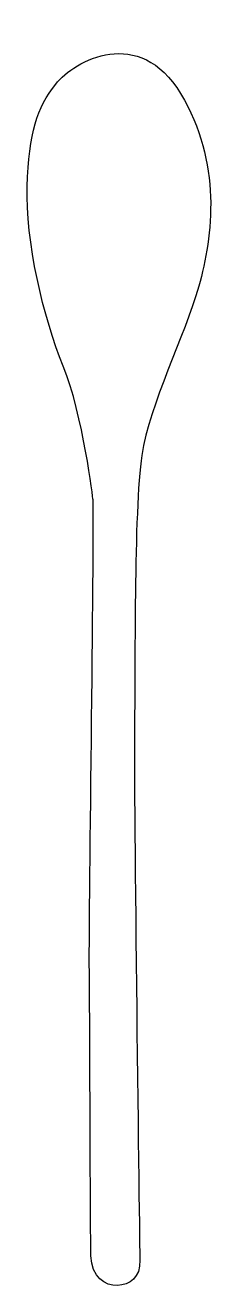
# Model space of a CAD drawing. Header units: centimetres. Extents: x -1.4 to 1.5, y -8.9 to 9.3.
import ezdxf

# ---------------------------------------------------------------- set-up
doc = ezdxf.new("R2010")
doc.units = ezdxf.units.CM
doc.header["$MEASUREMENT"] = 0
doc.layers.add('Camada 1', color=7, linetype='Continuous')

msp = doc.modelspace()

# ---------------------------------------------------------------- linework, layer by layer
at = {"layer": 'Camada 1'}
msp.add_open_spline([(0.89526, 8.33697), (0.29783, 9.32728), (-0.64224, 8.82007), (-0.9147, 8.47524), (-0.9147, 8.47524), (-1.18728, 8.13049), (-1.30004, 7.77288), (-1.32894, 6.9932), (-1.32894, 6.9932), (-1.35773, 6.21339), (-1.09253, 5.08862), (-0.8053, 4.38951), (-0.8053, 4.38951), (-0.51802, 3.69043), (-0.37339, 2.45564), (-0.37339, 2.45564), (-0.37339, 2.45564), (-0.35685, 1.92515), (-0.43715, -4.02517), (-0.42832, -4.30822), (-0.42832, -4.30822), (-0.41975, -4.59109), (-0.41454, -8.16674), (-0.40475, -8.48517), (-0.40475, -8.48517), (-0.39485, -8.80344), (-0.19631, -8.92118), (-0.01954, -8.91567), (-0.01954, -8.91567), (0.15728, -8.91003), (0.31323, -8.79915), (0.30542, -8.55155), (0.30542, -8.55155), (0.29785, -8.30393), (0.21469, -1.65048), (0.22639, -0.88903), (0.22639, -0.88903), (0.23808, -0.12748), (0.21472, 2.33238), (0.33251, 3.09734), (0.33251, 3.09734), (0.4503, 3.86204), (0.95164, 4.81602), (1.15904, 5.54818), (1.15904, 5.54818), (1.3663, 6.28033), (1.49242, 7.34653), (0.89526, 8.33697)], degree=3, knots=[0, 0, 0, 0, 0.07692308, 0.07692308, 0.07692308, 0.07692308, 0.15384615, 0.15384615, 0.15384615, 0.15384615, 0.23076923, 0.23076923, 0.23076923, 0.23076923, 0.30769231, 0.30769231, 0.30769231, 0.30769231, 0.38461538, 0.38461538, 0.38461538, 0.38461538, 0.46153846, 0.46153846, 0.46153846, 0.46153846, 0.53846154, 0.53846154, 0.53846154, 0.53846154, 0.61538462, 0.61538462, 0.61538462, 0.61538462, 0.69230769, 0.69230769, 0.69230769, 0.69230769, 0.76923077, 0.76923077, 0.76923077, 0.76923077, 0.84615385, 0.84615385, 0.84615385, 0.84615385, 1, 1, 1, 1], dxfattribs=at)

doc.saveas('drawing.dxf')
